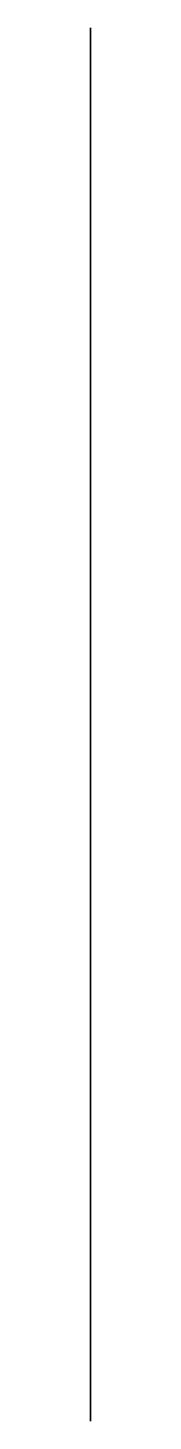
# Model space of a CAD drawing. Extents: x -0.23 to -0.23, y -0.99 to 0.49.
import ezdxf

# ---------------------------------------------------------------- set-up
doc = ezdxf.new("R2010")
doc.units = 0
doc.layers.add('DOOR', color=6, linetype='CONTINUOUS')

msp = doc.modelspace()

# ---------------------------------------------------------------- linework, layer by layer
at = {"layer": 'DOOR'}
for points in [[(-0.23, 0.47, 0.04), (-0.23, 0.49, -0.19), (-0.23, 0, -0.23), (-0.23, 0)], [(-0.23, 0.49, -0.19), (-0.23, 0.47, 0.04), (-0.23, 0), (-0.23, 0, -0.23)], [(-0.23, 0, -0.23), (-0.23, 0), (-0.23, -0.99, -0.07), (-0.23, -0.99, -0.29)], [(-0.23, 0), (-0.23, 0, -0.23), (-0.23, -0.99, -0.29), (-0.23, -0.99, -0.07)]]:
    msp.add_3dface(points, dxfattribs=at)

doc.saveas('drawing.dxf')
